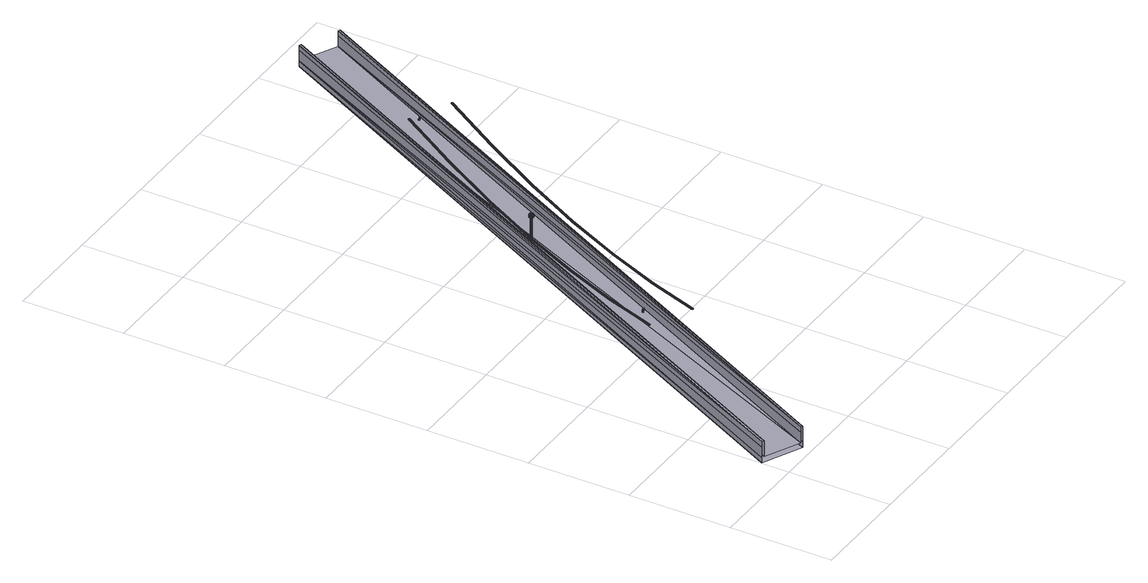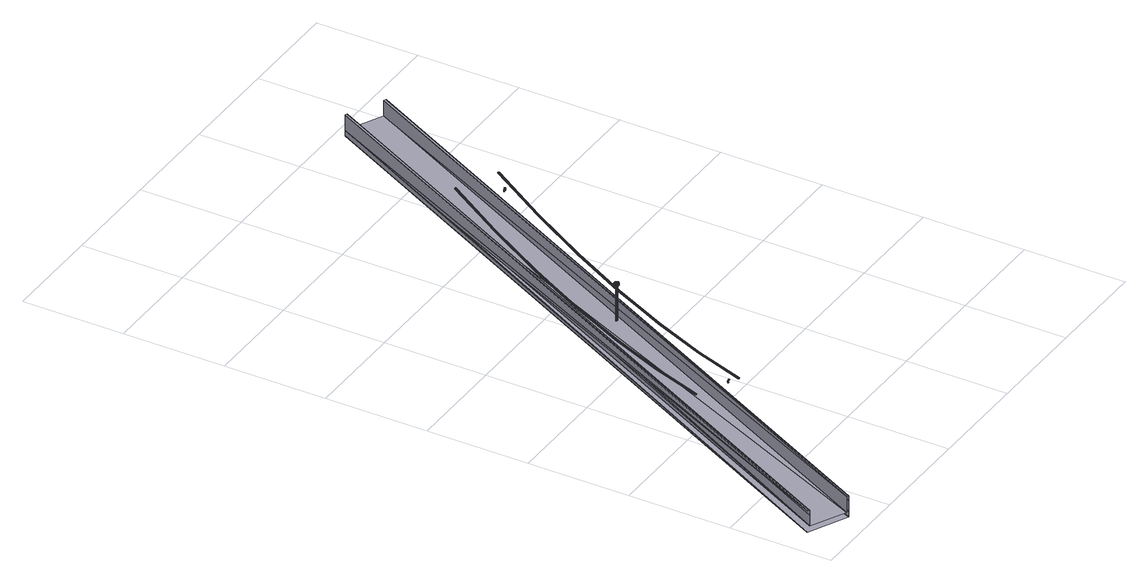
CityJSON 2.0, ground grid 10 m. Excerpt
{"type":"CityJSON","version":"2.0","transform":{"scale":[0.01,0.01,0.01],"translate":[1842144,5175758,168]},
"CityObjects":{
"bridge1":{"type":"Bridge","attributes":{"description":"60_PASSERELLE_STVINCENT"},"geometry":[{"type":"MultiSurface","lod":"3","boundaries":[[[0,1,2]],[[1,3,4]],[[5,0,6]],[[3,7,8]],[[9,5,10]],[[11,9,10]],[[7,12,13]],[[12,14,13]],[[15,11,16]],[[14,17,18]],[[19,15,20]],[[21,22,23]],[[24,21,25]],[[17,26,27]],[[28,19,29]],[[24,30,25]],[[31,22,32]],[[21,23,25]],[[26,33,34]],[[23,22,35]],[[31,36,32]],[[37,28,38]],[[22,35,32]],[[25,30,39]],[[33,40,41]],[[42,37,43]],[[40,44,45]],[[46,42,47]],[[44,48,49]],[[50,46,51]],[[52,50,51]],[[48,53,54]],[[53,52,55]],[[25,23,56]],[[23,35,57]],[[32,35,58]],[[25,39,56]],[[59,39,60]],[[32,61,58]],[[23,57,56]],[[35,62,58]],[[57,35,62]],[[39,63,60]],[[56,39,63]],[[58,61,64]],[[60,65,66]],[[67,64,68]],[[60,63,66]],[[58,64,69]],[[58,62,69]],[[56,63,70]],[[56,57,70]],[[57,62,71]],[[69,64,68]],[[63,72,66]],[[70,63,72]],[[62,73,69]],[[71,62,73]],[[57,71,70]],[[66,72,74]],[[69,68,75]],[[69,73,75]],[[68,76,75]],[[70,72,77]],[[74,72,78]],[[70,71,77]],[[71,73,79]],[[72,78,77]],[[75,73,80]],[[73,80,79]],[[77,71,79]],[[74,78,81]],[[75,76,82]],[[76,83,82]],[[75,80,82]],[[81,78,84]],[[77,78,85]],[[77,79,85]],[[79,80,86]],[[78,84,85]],[[82,80,87]],[[80,87,86]],[[85,79,86]],[[82,83,88]],[[82,87,88]],[[85,84,89]],[[84,90,89]],[[85,86,89]],[[88,87,91]],[[86,87,92]],[[87,91,92]],[[89,86,92]],[[1,4,2]],[[4,3,93]],[[0,2,6]],[[93,3,8]],[[5,6,10]],[[8,7,13]],[[11,10,16]],[[13,14,18]],[[15,16,20]],[[18,17,27]],[[19,20,29]],[[27,26,34]],[[28,29,38]],[[34,33,41]],[[37,38,43]],[[41,40,45]],[[42,43,94]],[[42,94,47]],[[45,44,95]],[[95,44,49]],[[46,47,51]],[[49,48,54]],[[52,51,55]],[[54,53,55]],[[96,97,98]],[[97,99,100]],[[101,98,102]],[[100,99,103]],[[104,102,105]],[[4,93,106]],[[2,4,107]],[[103,108,109]],[[6,2,110]],[[111,105,112]],[[93,8,113]],[[10,6,114]],[[109,115,116]],[[8,13,117]],[[16,10,114]],[[118,112,119]],[[13,18,117]],[[20,16,120]],[[116,121,122]],[[123,119,124]],[[18,27,125]],[[29,20,126]],[[122,127,128]],[[129,124,130]],[[27,34,131]],[[38,29,132]],[[128,133,134]],[[135,130,136]],[[34,41,137]],[[43,38,138]],[[134,139,140]],[[141,136,142]],[[41,45,143]],[[141,142,144]],[[140,145,146]],[[94,43,147]],[[45,95,148]],[[146,145,149]],[[150,144,151]],[[149,152,153]],[[154,151,155]],[[153,156,155]],[[47,94,157]],[[95,49,158]],[[51,47,159]],[[49,54,160]],[[55,51,159]],[[54,55,161]],[[4,106,107]],[[106,93,162]],[[2,107,110]],[[162,93,113]],[[6,110,114]],[[113,8,117]],[[16,114,120]],[[117,18,125]],[[20,120,126]],[[125,27,131]],[[29,126,132]],[[131,34,137]],[[38,132,138]],[[137,41,143]],[[43,138,147]],[[143,45,148]],[[94,147,163]],[[148,95,164]],[[94,163,157]],[[164,95,158]],[[47,157,159]],[[158,49,160]],[[55,159,161]],[[160,54,161]],[[97,100,165]],[[98,97,166]],[[102,98,167]],[[100,103,168]],[[105,102,169]],[[103,109,170]],[[112,105,169]],[[109,116,170]],[[119,112,171]],[[116,122,172]],[[124,119,173]],[[122,128,174]],[[130,124,175]],[[128,134,176]],[[136,130,177]],[[134,140,178]],[[142,136,179]],[[140,146,180]],[[144,142,181]],[[146,149,182]],[[151,144,183]],[[149,153,184]],[[155,151,183]],[[153,155,185]],[[97,165,166]],[[165,100,186]],[[98,166,167]],[[186,100,168]],[[102,167,169]],[[168,103,170]],[[112,169,171]],[[107,106,187]],[[106,162,188]],[[170,116,172]],[[110,107,189]],[[162,113,190]],[[119,171,173]],[[114,110,191]],[[113,117,192]],[[172,122,174]],[[120,114,191]],[[117,125,192]],[[124,173,175]],[[126,120,193]],[[174,128,176]],[[125,131,194]],[[130,175,177]],[[132,126,195]],[[176,134,178]],[[131,137,196]],[[138,132,197]],[[136,177,179]],[[178,140,180]],[[137,143,198]],[[142,179,199]],[[180,146,200]],[[147,138,201]],[[142,199,181]],[[143,148,202]],[[200,146,182]],[[144,181,183]],[[182,149,184]],[[163,147,203]],[[155,183,185]],[[184,153,185]],[[148,164,204]],[[157,163,205]],[[164,158,206]],[[159,157,207]],[[158,160,208]],[[161,159,209]],[[160,161,209]],[[106,210,187]],[[210,106,188]],[[107,187,189]],[[188,162,190]],[[110,189,191]],[[190,113,192]],[[120,191,193]],[[192,125,194]],[[126,193,195]],[[194,131,196]],[[132,195,197]],[[196,137,198]],[[138,197,201]],[[198,143,202]],[[147,201,203]],[[202,148,204]],[[163,203,211]],[[204,164,212]],[[163,211,205]],[[212,164,206]],[[157,205,207]],[[206,158,208]],[[159,207,209]],[[208,160,209]],[[197,195,213]],[[197,213,201]],[[214,215,216]],[[215,217,216]],[[218,217,219]],[[214,220,221]],[[222,220,223]],[[224,218,219]],[[222,225,226]],[[227,228,229]],[[228,227,230]],[[231,228,232]],[[228,231,233]],[[228,230,232]],[[229,228,233]],[[227,234,230]],[[235,227,229]],[[235,236,229]],[[227,237,234]],[[237,227,235]],[[229,236,233]],[[229,235,238]],[[234,230,239]],[[231,232,240]],[[233,231,241]],[[233,229,242]],[[230,232,243]],[[244,231,240]],[[231,244,241]],[[229,238,242]],[[239,230,243]],[[235,245,238]],[[246,234,239]],[[234,237,247]],[[237,235,236]],[[236,248,233]],[[233,248,241]],[[241,233,249]],[[232,240,250]],[[233,242,249]],[[243,232,250]],[[234,246,251]],[[245,235,252]],[[235,236,252]],[[247,234,251]],[[244,240,253]],[[245,238,254]],[[239,246,255]],[[241,244,256]],[[238,242,257]],[[243,239,258]],[[237,236,248]],[[247,237,259]],[[241,249,256]],[[244,253,256]],[[254,238,257]],[[239,255,258]],[[260,245,254]],[[246,261,255]],[[253,240,262]],[[237,263,259]],[[263,237,248]],[[248,264,241]],[[250,240,265]],[[242,249,266]],[[250,243,267]],[[252,245,268]],[[246,251,269]],[[252,236,270]],[[247,251,271]],[[240,262,265]],[[257,242,266]],[[243,258,267]],[[245,260,268]],[[261,246,269]],[[236,248,270]],[[259,247,271]],[[256,249,272]],[[250,267,265]],[[166,165,273]],[[165,186,274]],[[167,166,275]],[[186,168,276]],[[241,277,256]],[[169,167,278]],[[253,262,279]],[[168,170,280]],[[255,258,281]],[[257,254,282]],[[256,253,283]],[[249,272,284]],[[266,249,284]],[[171,169,278]],[[261,255,285]],[[254,260,286]],[[269,251,287]],[[252,268,288]],[[270,252,288]],[[251,271,287]],[[263,248,264]],[[259,263,289]],[[170,172,280]],[[256,272,283]],[[258,267,290]],[[266,257,291]],[[269,261,285]],[[260,268,286]],[[265,267,292]],[[173,171,293]],[[253,279,283]],[[285,255,281]],[[254,286,282]],[[265,262,294]],[[279,262,295]],[[172,174,296]],[[297,263,264]],[[263,297,289]],[[281,258,290]],[[257,282,291]],[[259,271,298]],[[270,248,299]],[[266,300,284]],[[301,267,292]],[[262,295,294]],[[248,264,299]],[[289,259,298]],[[175,173,302]],[[265,292,294]],[[283,272,303]],[[174,176,304]],[[268,288,305]],[[287,269,306]],[[290,267,301]],[[266,291,300]],[[269,285,306]],[[286,268,305]],[[177,175,307]],[[256,277,283]],[[284,272,308]],[[241,264,277]],[[270,288,309]],[[287,271,310]],[[176,178,311]],[[272,303,308]],[[299,270,309]],[[271,298,310]],[[294,292,312]],[[284,300,313]],[[301,292,314]],[[305,288,315]],[[287,306,316]],[[179,177,317]],[[178,180,318]],[[314,292,312]],[[284,313,308]],[[288,309,315]],[[310,287,316]],[[279,295,319]],[[283,279,320]],[[290,281,321]],[[282,291,322]],[[286,282,323]],[[281,285,324]],[[297,264,325]],[[289,297,326]],[[283,303,320]],[[199,179,327]],[[291,300,328]],[[301,290,329]],[[285,306,324]],[[305,286,323]],[[180,200,330]],[[289,298,326]],[[294,295,331]],[[299,264,332]],[[320,279,319]],[[295,333,319]],[[323,282,322]],[[281,324,321]],[[294,312,331]],[[290,321,329]],[[322,291,328]],[[300,313,334]],[[314,301,335]],[[297,325,326]],[[331,295,333]],[[306,316,336]],[[315,305,337]],[[314,312,338]],[[308,313,339]],[[325,264,277]],[[299,309,332]],[[277,340,283]],[[181,199,341]],[[315,309,342]],[[310,316,343]],[[200,182,344]],[[303,345,320]],[[308,303,346]],[[264,277,332]],[[328,300,334]],[[301,329,335]],[[310,298,347]],[[324,306,336]],[[305,323,337]],[[348,349,350]],[[351,349,348]],[[183,181,352]],[[326,298,353]],[[349,354,350]],[[182,184,355]],[[351,348,356]],[[348,350,356]],[[349,351,356]],[[357,358,350]],[[354,357,350]],[[359,349,356]],[[346,303,345]],[[360,359,356]],[[361,359,360]],[[185,183,362]],[[357,354,363]],[[357,363,358]],[[184,185,362]],[[358,364,350]],[[365,313,339]],[[314,366,338]],[[309,367,342]],[[347,310,343]],[[361,360,368]],[[360,356,368]],[[359,361,368]],[[358,363,369]],[[363,354,369]],[[312,370,331]],[[298,353,347]],[[350,371,356]],[[283,340,320]],[[338,312,370]],[[308,339,346]],[[372,359,368]],[[358,373,374]],[[358,374,364]],[[358,369,373]],[[316,343,375]],[[342,315,376]],[[334,313,365]],[[314,335,366]],[[377,372,368]],[[378,372,377]],[[374,369,364]],[[373,369,374]],[[336,316,375]],[[315,337,376]],[[332,309,367]],[[356,371,368]],[[350,364,371]],[[378,377,379]],[[372,378,380]],[[377,368,381]],[[364,369,382]],[[380,378,379]],[[379,377,383]],[[383,377,381]],[[364,384,385]],[[364,385,371]],[[364,382,384]],[[371,386,368]],[[387,338,370]],[[339,388,346]],[[385,382,371]],[[384,382,385]],[[368,386,381]],[[365,339,389]],[[338,366,390]],[[375,343,391]],[[342,376,392]],[[342,367,393]],[[347,343,394]],[[389,339,388]],[[338,390,387]],[[343,394,391]],[[393,342,392]],[[380,379,395]],[[379,383,396]],[[383,381,397]],[[371,382,398]],[[395,379,396]],[[399,383,397]],[[396,383,399]],[[319,333,400]],[[320,319,401]],[[371,398,402]],[[371,402,403]],[[371,403,386]],[[386,404,381]],[[329,321,405]],[[322,328,406]],[[323,322,406]],[[321,324,405]],[[320,345,401]],[[331,333,407]],[[326,325,408]],[[325,277,409]],[[335,329,405]],[[328,334,406]],[[324,336,405]],[[337,323,406]],[[410,389,388]],[[390,411,387]],[[332,277,412]],[[326,353,408]],[[331,370,407]],[[346,345,413]],[[366,335,405]],[[334,365,406]],[[336,375,405]],[[376,337,406]],[[347,353,414]],[[332,367,412]],[[391,394,415]],[[393,392,416]],[[381,417,397]],[[387,370,418]],[[346,388,413]],[[390,366,405]],[[365,389,406]],[[375,391,405]],[[392,376,406]],[[396,399,419]],[[395,396,420]],[[399,397,421]],[[393,367,422]],[[347,394,414]],[[403,402,423]],[[402,398,423]],[[386,403,404]],[[401,319,400]],[[333,424,400]],[[407,333,424]],[[390,405,411]],[[406,389,410]],[[394,425,415]],[[426,393,416]],[[340,427,320]],[[345,428,401]],[[413,345,428]],[[325,409,408]],[[420,396,419]],[[419,399,421]],[[277,340,412]],[[409,277,340]],[[403,429,404]],[[403,423,429]],[[398,430,423]],[[410,388,431]],[[387,411,432]],[[353,433,414]],[[370,418,407]],[[408,353,433]],[[391,415,405]],[[416,392,406]],[[412,367,422]],[[434,387,418]],[[388,435,413]],[[436,437,438]],[[431,388,435]],[[387,432,434]],[[397,417,421]],[[436,439,437]],[[439,440,437]],[[393,422,426]],[[414,394,425]],[[381,404,417]],[[439,441,440]],[[441,442,440]],[[406,410,431]],[[411,405,432]],[[415,443,405]],[[444,416,406]],[[426,416,444]],[[415,425,443]],[[441,445,442]],[[445,446,442]],[[420,419,447]],[[419,421,448]],[[423,430,449]],[[429,423,449]],[[404,429,417]],[[445,450,446]],[[432,451,434]],[[452,431,435]],[[450,453,446]],[[443,454,405]],[[455,444,406]],[[447,419,448]],[[417,456,421]],[[430,457,449]],[[429,449,458]],[[429,458,417]],[[432,405,451]],[[406,431,452]],[[450,459,453]],[[459,460,453]],[[320,461,401]],[[459,462,460]],[[462,463,460]],[[434,418,464]],[[413,435,465]],[[443,425,466]],[[426,444,467]],[[443,466,454]],[[467,444,455]],[[421,468,448]],[[462,469,463]],[[434,451,464]],[[452,435,465]],[[451,405,470]],[[406,452,471]],[[405,454,472]],[[455,406,473]],[[469,474,463]],[[413,428,475]],[[447,448,476]],[[458,449,477]],[[449,457,477]],[[417,458,456]],[[414,425,478]],[[426,422,479]],[[414,433,478]],[[469,480,474]],[[480,481,474]],[[407,424,482]],[[407,418,482]],[[451,470,464]],[[471,452,465]],[[476,448,483]],[[426,479,467]],[[478,425,466]],[[480,484,481]],[[458,477,456]],[[457,485,477]],[[454,466,472]],[[467,455,473]],[[412,422,486]],[[412,340,486]],[[484,487,481]],[[401,400,488]],[[401,428,488]],[[464,418,489]],[[413,465,475]],[[470,405,490]],[[406,471,491]],[[400,424,492]],[[405,472,493]],[[473,406,494]],[[484,495,487]],[[495,496,487]],[[408,433,497]],[[408,409,497]],[[421,456,468]],[[495,498,496]],[[409,340,499]],[[448,500,483]],[[486,422,479]],[[433,501,478]],[[475,428,502]],[[418,489,482]],[[490,405,503]],[[406,491,504]],[[494,406,505]],[[405,493,506]],[[476,483,507]],[[482,424,508]],[[428,502,488]],[[477,485,468]],[[456,477,468]],[[497,433,501]],[[340,427,486]],[[503,405,509]],[[406,504,510]],[[405,506,511]],[[505,406,512]],[[465,513,475]],[[514,464,489]],[[488,400,492]],[[424,508,492]],[[464,470,514]],[[471,465,513]],[[472,515,493]],[[516,473,494]],[[405,517,509]],[[518,406,510]],[[405,511,517]],[[512,406,518]],[[472,466,515]],[[467,473,516]],[[507,483,519]],[[499,340,427]],[[409,499,497]],[[485,520,468]],[[491,471,513]],[[470,490,514]],[[448,468,500]],[[483,500,519]],[[401,461,488]],[[320,427,461]],[[507,519,521]],[[468,520,500]],[[478,466,522]],[[467,479,523]],[[500,524,519]],[[525,507,521]],[[520,526,500]],[[475,502,527]],[[466,515,522]],[[516,467,523]],[[490,503,528]],[[504,491,529]],[[519,524,521]],[[506,493,530]],[[494,505,531]],[[514,489,532]],[[475,513,527]],[[514,490,528]],[[491,513,529]],[[478,501,522]],[[493,515,530]],[[516,494,531]],[[525,521,533]],[[500,526,524]],[[482,489,534]],[[524,535,521]],[[536,525,533]],[[526,537,524]],[[486,479,538]],[[528,514,532]],[[513,529,527]],[[482,508,534]],[[516,523,531]],[[522,515,530]],[[521,539,533]],[[503,509,540]],[[510,504,541]],[[505,512,542]],[[511,506,543]],[[486,427,538]],[[489,532,534]],[[536,533,544]],[[521,535,539]],[[524,537,545]],[[488,502,546]],[[479,523,538]],[[527,502,547]],[[548,536,544]],[[528,503,540]],[[504,529,541]],[[524,545,535]],[[533,539,544]],[[506,530,543]],[[531,505,542]],[[488,492,546]],[[497,501,549]],[[522,501,550]],[[512,518,551]],[[517,511,552]],[[539,548,544]],[[492,508,553]],[[539,554,548]],[[535,545,554]],[[497,499,549]],[[535,554,539]],[[509,517,555]],[[518,510,556]],[[499,427,557]],[[502,547,546]],[[534,508,558]],[[501,550,549]],[[540,509,559]],[[510,541,560]],[[542,512,551]],[[511,543,552]],[[461,561,488]],[[538,427,461]],[[528,532,562]],[[527,529,563]],[[508,558,553]],[[556,510,560]],[[509,555,559]],[[546,492,553]],[[531,523,564]],[[522,530,565]],[[565,530,543]],[[531,564,542]],[[551,518,556]],[[517,552,555]],[[427,461,557]],[[549,499,557]],[[540,528,562]],[[529,541,563]],[[522,550,565]],[[488,561,546]],[[527,547,566]],[[534,532,567]],[[546,547,568]],[[538,523,569]],[[563,527,566]],[[532,562,567]],[[523,564,569]],[[559,540,570]],[[541,560,571]],[[543,552,572]],[[551,542,573]],[[540,562,570]],[[563,541,571]],[[538,461,569]],[[565,543,572]],[[542,564,573]],[[565,550,574]],[[568,547,566]],[[534,558,575]],[[549,550,576]],[[565,574,572]],[[556,551,577]],[[552,555,578]],[[549,557,576]],[[553,558,579]],[[546,553,579]],[[567,534,575]],[[555,559,580]],[[560,556,581]],[[557,461,582]],[[550,574,576]],[[568,546,579]],[[559,570,583]],[[571,560,584]],[[572,552,578]],[[551,573,577]],[[569,461,561]],[[561,585,546]],[[568,566,586]],[[580,559,583]],[[560,581,584]],[[558,575,579]],[[578,555,580]],[[556,577,581]],[[461,561,582]],[[563,566,587]],[[567,562,588]],[[571,563,587]],[[562,570,588]],[[576,557,582]],[[564,573,589]],[[569,564,589]],[[586,568,579]],[[572,574,590]],[[569,561,589]],[[568,591,586]],[[568,546,591]],[[567,575,592]],[[586,566,593]],[[570,583,594]],[[584,571,595]],[[578,572,596]],[[573,577,597]],[[576,574,598]],[[588,567,592]],[[566,587,593]],[[588,570,594]],[[571,587,595]],[[572,590,596]],[[589,573,597]],[[574,590,598]],[[583,580,594]],[[581,584,595]],[[576,582,598]],[[579,575,599]],[[586,579,599]],[[589,561,585]],[[577,581,600]],[[580,578,601]],[[582,561,602]],[[546,585,591]],[[593,586,599]],[[575,592,599]],[[580,601,594]],[[600,581,595]],[[578,596,601]],[[597,577,600]],[[561,585,602]],[[586,591,593]],[[598,582,602]],[[588,592,603]],[[593,587,604]],[[594,588,603]],[[587,595,604]],[[590,596,605]],[[597,589,591]],[[598,590,605]],[[589,585,591]],[[601,594,603]],[[595,600,604]],[[591,606,593]],[[593,599,607]],[[599,592,607]],[[600,597,606]],[[596,601,608]],[[598,602,609]],[[602,585,609]],[[593,606,604]],[[604,593,607]],[[592,603,607]],[[608,601,603]],[[600,606,604]],[[605,596,608]],[[597,591,606]],[[605,598,609]],[[585,591,609]],[[610,606,604]],[[608,610,603]],[[610,604,607]],[[603,610,607]],[[591,606,610]],[[608,605,610]],[[609,591,610]],[[605,609,610]],[[165,611,273]],[[611,165,274]],[[166,273,275]],[[274,186,276]],[[167,275,278]],[[276,168,280]],[[171,278,293]],[[280,172,296]],[[210,188,612]],[[187,210,613]],[[188,190,614]],[[189,187,615]],[[173,293,302]],[[296,174,304]],[[190,192,616]],[[191,189,617]],[[175,302,307]],[[192,194,616]],[[193,191,617]],[[304,176,311]],[[194,196,618]],[[195,193,619]],[[177,307,317]],[[311,178,318]],[[196,198,620]],[[213,195,621]],[[179,317,327]],[[318,180,330]],[[198,202,622]],[[201,213,623]],[[199,327,624]],[[330,200,625]],[[202,204,626]],[[199,624,341]],[[625,200,344]],[[203,201,627]],[[181,341,352]],[[344,182,355]],[[183,352,362]],[[355,184,362]],[[204,212,628]],[[211,203,629]],[[212,206,630]],[[205,211,631]],[[206,208,632]],[[207,205,633]],[[209,207,634]],[[208,209,634]],[[635,225,636]],[[637,635,636]],[[637,638,639]],[[640,638,641]],[[642,640,641]],[[643,224,644]],[[645,210,612]],[[210,645,613]],[[612,188,614]],[[187,613,615]],[[614,190,616]],[[189,615,617]],[[307,302,646]],[[616,194,618]],[[193,617,619]],[[307,646,317]],[[618,196,620]],[[195,619,621]],[[620,198,622]],[[213,621,623]],[[622,202,626]],[[201,623,627]],[[626,204,628]],[[203,627,629]],[[628,212,647]],[[211,629,648]],[[647,212,630]],[[211,648,631]],[[630,206,632]],[[205,631,633]],[[632,208,634]],[[207,633,634]],[[611,274,649]],[[273,611,650]],[[274,276,651]],[[275,273,652]],[[276,280,653]],[[278,275,654]],[[280,296,653]],[[293,278,654]],[[296,304,655]],[[302,293,656]],[[304,311,657]],[[646,302,658]],[[311,318,659]],[[317,646,660]],[[318,330,661]],[[327,317,662]],[[330,625,663]],[[624,327,664]],[[625,344,665]],[[341,624,666]],[[344,355,667]],[[352,341,668]],[[362,352,669]],[[355,362,669]],[[670,642,641]],[[670,643,644]],[[671,611,649]],[[611,671,650]],[[649,274,651]],[[273,650,652]],[[651,276,653]],[[275,652,654]],[[645,612,672]],[[613,645,673]],[[612,614,674]],[[653,296,655]],[[615,613,675]],[[293,654,656]],[[614,616,676]],[[617,615,677]],[[616,618,676]],[[655,304,657]],[[302,656,658]],[[619,617,677]],[[618,620,678]],[[657,311,659]],[[621,619,679]],[[646,658,660]],[[620,622,680]],[[659,318,661]],[[623,621,681]],[[317,660,662]],[[622,626,682]],[[661,330,663]],[[627,623,683]],[[327,662,664]],[[626,628,684]],[[663,625,685]],[[624,664,686]],[[629,627,687]],[[685,625,665]],[[624,686,666]],[[628,647,688]],[[665,344,667]],[[341,666,668]],[[648,629,689]],[[667,355,669]],[[352,668,669]],[[647,630,690]],[[631,648,691]],[[630,632,692]],[[633,631,693]],[[632,634,694]],[[634,633,694]],[[695,645,672]],[[645,695,673]],[[672,612,674]],[[613,673,675]],[[674,614,676]],[[615,675,677]],[[676,618,678]],[[619,677,679]],[[678,620,680]],[[621,679,681]],[[680,622,682]],[[623,681,683]],[[682,626,684]],[[627,683,687]],[[684,628,688]],[[629,687,689]],[[688,647,696]],[[648,689,697]],[[696,647,690]],[[648,697,691]],[[690,630,692]],[[631,691,693]],[[692,632,694]],[[633,693,694]],[[671,649,698]],[[650,671,699]],[[649,651,700]],[[652,650,701]],[[651,653,702]],[[654,652,703]],[[653,655,702]],[[656,654,703]],[[655,657,704]],[[658,656,705]],[[657,659,706]],[[660,658,707]],[[659,661,708]],[[662,660,709]],[[661,663,710]],[[664,662,711]],[[663,685,712]],[[686,664,713]],[[685,665,714]],[[666,686,715]],[[665,667,716]],[[668,666,717]],[[667,669,718]],[[669,668,718]],[[719,671,698]],[[671,719,699]],[[695,672,720]],[[673,695,721]],[[698,649,700]],[[672,674,722]],[[650,699,701]],[[700,651,702]],[[675,673,723]],[[674,676,724]],[[652,701,703]],[[676,678,724]],[[677,675,725]],[[702,655,704]],[[679,677,725]],[[678,680,726]],[[656,703,705]],[[704,657,706]],[[681,679,727]],[[680,682,728]],[[658,705,707]],[[706,659,708]],[[683,681,729]],[[682,684,730]],[[660,707,709]],[[708,661,710]],[[687,683,731]],[[684,688,732]],[[662,709,711]],[[710,663,712]],[[689,687,733]],[[688,696,734]],[[664,711,713]],[[712,685,735]],[[697,689,736]],[[686,713,737]],[[735,685,714]],[[696,690,738]],[[686,737,715]],[[714,665,716]],[[691,697,739]],[[690,692,740]],[[666,715,717]],[[716,667,718]],[[692,694,740]],[[668,717,718]],[[693,691,741]],[[694,693,742]],[[721,695,720]],[[720,672,722]],[[673,721,743]],[[673,743,723]],[[722,674,724]],[[675,723,725]],[[724,678,726]],[[679,725,727]],[[726,680,728]],[[681,727,729]],[[728,682,730]],[[683,729,731]],[[730,684,732]],[[687,731,733]],[[732,688,734]],[[689,733,736]],[[734,696,744]],[[744,696,738]],[[697,736,745]],[[697,745,739]],[[738,690,740]],[[691,739,741]],[[740,694,742]],[[693,741,742]],[[214,216,746]],[[214,746,221]],[[219,217,216]],[[221,220,223]],[[226,222,223]],[[747,748,749]],[[747,749,750]],[[749,748,751]],[[749,751,752]],[[750,749,753]],[[750,754,753]],[[749,752,753]],[[755,751,756]],[[752,751,757]],[[751,757,756]],[[753,754,758]],[[752,757,759]],[[753,752,760]],[[753,758,760]],[[756,757,761]],[[760,752,759]],[[757,762,759]],[[756,763,761]],[[761,757,762]],[[758,764,760]],[[765,758,764]],[[763,766,761]],[[759,762,767]],[[760,759,768]],[[760,764,768]],[[761,762,769]],[[761,766,769]],[[768,759,767]],[[762,770,767]],[[769,762,770]],[[764,771,768]],[[772,764,771]],[[769,770,773]],[[768,767,774]],[[768,771,774]],[[767,770,775]],[[773,770,776]],[[771,777,774]],[[774,767,775]],[[770,776,775]],[[719,698,778]],[[699,719,779]],[[698,700,780]],[[701,699,781]],[[700,702,782]],[[702,704,782]],[[703,701,783]],[[705,703,783]],[[704,706,784]],[[707,705,785]],[[706,708,786]],[[709,707,787]],[[708,710,788]],[[711,709,789]],[[710,712,790]],[[713,711,791]],[[712,735,792]],[[737,713,793]],[[735,714,794]],[[715,737,795]],[[714,716,796]],[[716,718,796]],[[717,715,797]],[[718,717,798]],[[226,225,636]],[[224,219,644]],[[779,719,778]],[[778,698,780]],[[699,779,799]],[[699,799,781]],[[780,700,782]],[[701,781,783]],[[782,704,784]],[[705,783,785]],[[784,706,786]],[[707,785,787]],[[786,708,788]],[[709,787,789]],[[788,710,790]],[[711,789,791]],[[790,712,792]],[[713,791,793]],[[792,735,800]],[[800,735,794]],[[737,793,801]],[[737,801,795]],[[794,714,796]],[[715,795,797]],[[796,718,798]],[[717,797,798]],[[637,636,802]],[[637,802,639]],[[639,638,641]]]}]}
},
"vertices":[
[796,1848,492],[796,1848,494],[1084,2410,405],[796,1848,495],[1083,2410,407],[797,1847,490],[1084,2409,404],[797,1848,497],[1084,2410,410],[797,1847,489],[1085,2409,402],[799,1846,488],[798,1848,498],[1085,2409,412],[799,1847,499],[800,1845,487],[1086,2408,401],[801,1847,500],[1086,2409,413],[801,1844,487],[1087,2407,401],[974,2018,481],[974,2018,475],[979,2022,481],[974,2018,487],[979,2022,487],[802,1846,500],[1088,2408,414],[803,1844,487],[1089,2407,400],[976,2016,493],[976,2016,469],[980,2020,469],[804,1845,500],[1089,2408,414],[979,2022,475],[979,2014,464],[804,1843,488],[1090,2406,401],[980,2020,493],[805,1844,500],[1091,2407,414],[806,1843,489],[1092,2405,401],[806,1844,499],[1092,2406,413],[807,1842,491],[1094,2404,404],[807,1843,497],[1094,2405,411],[807,1842,492],[1095,2404,406],[807,1842,494],[807,1843,496],[1095,2405,409],[1095,2404,407],[985,2024,487],[985,2025,481],[986,2022,469],[982,2016,498],[987,2018,498],[982,2016,464],[985,2024,475],[986,2022,493],[987,2018,464],[988,2013,502],[991,2019,498],[988,2013,460],[991,2019,464],[991,2022,469],[991,2025,487],[991,2026,481],[991,2022,493],[991,2025,475],[995,2018,498],[996,2022,469],[995,2018,464],[997,2024,487],[996,2022,493],[997,2025,481],[997,2024,475],[1000,2016,498],[1001,2020,469],[1000,2016,464],[1001,2020,493],[1003,2022,487],[1003,2022,481],[1003,2022,475],[1006,2016,469],[1008,2018,487],[1006,2016,493],[1008,2018,475],[1008,2019,481],[1084,2410,409],[1093,2405,403],[1093,2406,412],[1196,1655,494],[1483,2217,407],[1483,2217,405],[1196,1656,495],[1483,2217,409],[1196,1655,492],[1484,2217,404],[1484,2217,410],[1196,1655,490],[1484,2216,402],[1372,2975,355],[1372,2974,353],[1197,1655,497],[1485,2217,412],[1373,2974,351],[1198,1653,488],[1486,2216,401],[1373,2974,358],[1373,2974,350],[1199,1655,499],[1486,2216,413],[1374,2974,360],[1199,1653,487],[1487,2215,401],[1375,2973,349],[1200,1654,500],[1487,2216,414],[1201,1652,487],[1488,2214,400],[1375,2973,361],[1376,2972,348],[1202,1653,500],[1489,2215,414],[1202,1651,487],[1490,2213,401],[1376,2973,361],[1377,2972,348],[1203,1653,500],[1490,2214,414],[1204,1651,488],[1491,2213,401],[1378,2972,362],[1379,2971,349],[1205,1652,500],[1492,2214,413],[1205,1650,489],[1492,2212,403],[1379,2971,362],[1493,2212,404],[1206,1651,499],[1493,2213,412],[1380,2970,349],[1381,2971,361],[1494,2212,411],[1206,1650,491],[1494,2212,406],[1206,1651,497],[1494,2212,409],[1207,1650,494],[1494,2212,407],[1207,1650,496],[1382,2969,352],[1383,2970,359],[1383,2969,354],[1383,2969,357],[1383,2969,355],[1372,2975,357],[1382,2970,350],[1382,2970,360],[1771,2782,355],[1772,2782,353],[1772,2782,351],[1772,2782,358],[1773,2781,350],[1773,2782,360],[1774,2781,349],[1774,2781,361],[1776,2780,348],[1776,2780,361],[1777,2779,348],[1777,2780,362],[1778,2778,349],[1779,2779,362],[1780,2778,349],[1780,2778,361],[1782,2777,352],[1782,2777,359],[1783,2777,354],[1783,2777,357],[1783,2777,355],[1772,2782,357],[1661,3541,336],[1661,3541,339],[1662,3540,334],[1662,3540,341],[1663,3540,333],[1663,3540,342],[1664,3539,332],[1664,3539,343],[1665,3539,331],[1665,3539,344],[1666,3536,331],[1667,3538,344],[1781,2777,350],[1781,2778,360],[1668,3537,331],[1668,3537,344],[1669,3537,332],[1669,3537,344],[1672,3536,334],[1672,3536,341],[1672,3535,336],[1672,3535,340],[1672,3535,338],[1661,3541,337],[1671,3536,333],[1671,3536,343],[1667,3538,331],[14,274,268],[14,274,215],[3341,6791,108],[14,274,108],[14,274,52],[3341,6791,52],[33,265,268],[3341,6791,268],[33,265,108],[3360,6782,268],[392,92,52],[375,101,108],[3360,6782,108],[1753,3583,482],[1754,3577,482],[1755,3577,475],[1755,3577,488],[1756,3571,482],[1757,3571,488],[1757,3571,475],[1754,3583,488],[1754,3583,475],[1754,3589,475],[1754,3589,482],[1757,3577,469],[1757,3577,494],[1761,3567,488],[1761,3567,475],[1759,3573,469],[1759,3573,494],[1760,3566,482],[1756,3583,469],[1756,3583,494],[1754,3589,488],[1757,3594,475],[1763,3568,469],[1763,3568,494],[1757,3588,494],[1757,3588,469],[1765,3562,482],[1761,3578,464],[1761,3578,499],[1766,3563,475],[1762,3574,464],[1762,3574,499],[1757,3594,488],[1760,3583,464],[1760,3583,499],[1766,3563,488],[1756,3595,482],[1760,3599,475],[1767,3565,494],[1765,3571,464],[1765,3571,499],[1760,3587,464],[1760,3587,499],[1759,3593,469],[1759,3593,494],[1767,3565,469],[2061,3348,336],[2061,3348,339],[2061,3348,334],[2061,3348,341],[1765,3603,475],[2062,3348,333],[1771,3560,482],[2062,3348,342],[1765,3580,503],[1765,3580,461],[1771,3561,475],[1769,3568,464],[1765,3583,503],[1765,3583,461],[1762,3591,499],[1762,3591,464],[1760,3599,488],[1767,3577,503],[1767,3577,461],[1769,3568,499],[2063,3347,332],[1772,3563,494],[1771,3561,488],[2063,3347,343],[1760,3600,482],[1762,3598,494],[1762,3598,469],[1769,3574,461],[1769,3574,503],[2065,3346,331],[1772,3563,469],[2065,3346,344],[1765,3586,461],[1765,3586,503],[2065,3344,331],[1773,3567,464],[1765,3595,464],[1765,3595,499],[2066,3346,344],[1773,3567,499],[1771,3573,461],[1771,3573,503],[1766,3589,461],[1766,3589,503],[2068,3345,331],[2068,3345,344],[1778,3559,482],[1778,3560,475],[1771,3581,505],[1771,3581,458],[1771,3583,458],[1771,3583,505],[1765,3604,482],[1765,3603,488],[2069,3344,332],[1772,3580,458],[1772,3580,505],[2069,3344,344],[1777,3562,494],[1766,3601,469],[1778,3560,488],[1773,3579,458],[1773,3579,505],[1771,3585,505],[1771,3585,458],[1774,3571,503],[1774,3571,461],[1771,3605,475],[2071,3343,334],[1768,3591,461],[1768,3591,503],[2071,3343,341],[1777,3562,469],[1777,3566,464],[1768,3598,499],[1771,3581,487],[1771,3581,107],[1771,3581,502],[1771,3581,473],[2072,3343,336],[1766,3601,494],[1770,3583,107],[2072,3343,340],[1771,3579,502],[1770,3583,473],[1770,3583,502],[1771,3579,107],[1771,3579,486],[1771,3579,474],[2072,3343,338],[1770,3583,487],[1770,3585,502],[1774,3578,458],[1774,3578,505],[1768,3598,464],[1773,3578,502],[1770,3585,107],[1777,3566,499],[1771,3587,502],[1773,3578,107],[1770,3585,473],[1770,3585,487],[1772,3586,505],[1772,3586,458],[1773,3578,485],[1773,3578,475],[1774,3576,476],[1774,3576,107],[1774,3576,502],[1771,3587,107],[1774,3576,483],[1771,3587,474],[1771,3587,486],[1772,3589,502],[1777,3571,503],[1777,3571,461],[1776,3577,458],[1776,3577,505],[1773,3587,505],[1773,3587,458],[1771,3593,461],[1771,3593,503],[1776,3576,107],[1776,3576,478],[1776,3576,502],[1772,3589,107],[1776,3576,482],[1784,3560,482],[1784,3561,475],[1772,3589,475],[1772,3589,485],[1774,3590,502],[1777,3583,506],[1777,3583,457],[1783,3563,494],[1771,3605,488],[1770,3606,482],[1777,3577,458],[1777,3577,505],[1771,3603,469],[1782,3567,464],[1772,3599,499],[1774,3588,505],[1774,3588,458],[1776,3591,502],[1782,3567,499],[1778,3575,480],[1778,3575,107],[1778,3575,502],[1772,3599,464],[1774,3590,476],[1784,3561,488],[1774,3595,503],[1774,3595,461],[1777,3606,475],[1783,3563,469],[1774,3590,483],[1774,3590,107],[1779,3577,458],[1779,3577,505],[1771,3603,494],[1780,3571,503],[1780,3571,461],[1778,3576,475],[1778,3576,479],[1778,3575,477],[1778,3576,473],[1778,3576,481],[1778,3578,471],[1778,3578,483],[1775,3589,505],[1775,3589,458],[1778,3579,470],[1778,3579,484],[1780,3576,107],[1780,3576,502],[1776,3591,478],[1778,3581,469],[1780,3578,505],[1780,3578,458],[1778,3581,485],[1777,3589,505],[1777,3589,458],[1778,3591,502],[1776,3591,107],[1776,3591,482],[1778,3583,469],[1778,3583,485],[1783,3605,475],[1778,3585,469],[1778,3585,485],[1783,3573,503],[1783,3573,461],[1777,3595,503],[1777,3595,461],[1780,3591,502],[1778,3587,470],[1782,3579,505],[1782,3579,458],[1779,3589,505],[1779,3589,458],[1778,3587,484],[1786,3568,464],[1782,3576,107],[1778,3591,480],[1777,3600,499],[1777,3600,464],[1778,3589,471],[1778,3589,483],[1788,3565,494],[1782,3576,502],[1778,3590,473],[1778,3591,107],[1777,3604,469],[1778,3590,481],[1789,3563,475],[1786,3568,499],[1783,3580,505],[1783,3580,458],[1790,3562,482],[1780,3588,505],[1780,3588,458],[1778,3591,475],[1778,3591,479],[1777,3606,488],[1778,3591,477],[1777,3607,482],[1782,3590,502],[1777,3604,494],[1788,3565,469],[1783,3581,505],[1783,3581,458],[1781,3587,458],[1781,3587,505],[1784,3578,107],[1789,3563,488],[1783,3583,505],[1783,3583,458],[1782,3586,505],[1782,3586,458],[1786,3575,461],[1786,3575,503],[1780,3595,503],[1780,3595,461],[1783,3585,505],[1783,3585,458],[1784,3578,502],[1780,3591,107],[1785,3579,502],[1781,3599,499],[1781,3599,464],[1784,3589,502],[1785,3579,107],[1782,3590,107],[1789,3571,464],[1788,3577,503],[1788,3577,461],[1783,3593,503],[1783,3593,461],[1789,3571,499],[1786,3581,502],[1792,3568,494],[1785,3587,502],[1786,3581,107],[1784,3589,107],[1782,3603,469],[1786,3585,502],[1789,3580,503],[1789,3580,461],[1785,3592,461],[1785,3592,503],[1786,3583,502],[1785,3587,107],[1794,3567,475],[1792,3568,469],[1786,3583,107],[1783,3605,488],[1782,3603,494],[1787,3589,461],[1787,3589,503],[1795,3566,482],[1786,3585,107],[1789,3586,503],[1789,3586,461],[1783,3606,482],[1794,3567,488],[1789,3583,503],[1789,3583,461],[1788,3603,475],[1792,3575,499],[1792,3575,464],[1785,3598,464],[1785,3598,499],[1795,3573,469],[1795,3573,494],[1795,3568,475],[1787,3601,469],[1794,3579,499],[1794,3579,464],[1789,3595,499],[1789,3595,464],[1787,3601,494],[1798,3572,488],[1788,3603,488],[1792,3592,464],[1792,3592,499],[1798,3571,482],[1793,3587,499],[1793,3587,464],[1789,3604,482],[1794,3583,499],[1794,3583,464],[1793,3599,475],[1798,3572,475],[1797,3578,469],[1797,3578,494],[1792,3598,469],[1792,3598,494],[1797,3595,475],[1800,3577,488],[1800,3577,475],[1798,3583,494],[1798,3583,469],[1795,3593,494],[1795,3593,469],[1793,3599,488],[1801,3577,482],[1797,3588,469],[1797,3588,494],[1794,3600,482],[1800,3583,488],[1800,3583,475],[1797,3595,488],[1799,3589,475],[1801,3583,482],[1799,3589,488],[1798,3595,482],[1800,3589,482],[2060,3348,337],[1950,4107,357],[1950,4107,353],[1950,4107,358],[1951,4107,351],[1951,4106,360],[1951,4106,350],[1952,4106,361],[1953,4106,349],[1954,4105,361],[1954,4105,348],[1955,4104,362],[1956,4105,348],[2070,3344,333],[2070,3344,343],[1957,4103,362],[1957,4104,349],[1958,4103,361],[1958,4103,349],[1960,4102,359],[1960,4102,352],[1961,4102,357],[1961,4102,354],[1961,4102,355],[375,101,215],[3702,6618,108],[375,101,268],[393,91,268],[3702,6618,268],[393,91,108],[3720,6608,268],[393,92,108],[392,92,108],[3726,6606,52],[1950,4107,355],[2066,3346,331],[1959,4102,360],[1960,4103,350],[2349,3915,357],[2349,3915,353],[2350,3914,358],[2350,3914,351],[2351,3914,360],[2351,3914,350],[2352,3913,361],[2352,3913,349],[2353,3912,361],[2354,3913,348],[2355,3912,362],[2355,3912,348],[2356,3911,362],[2357,3911,349],[2358,3910,361],[2358,3911,349],[2360,3909,359],[2360,3910,352],[2360,3909,357],[2360,3909,354],[2361,3909,355],[1124,1522,108],[2349,3915,355],[2238,4672,409],[2238,4672,405],[2238,4672,410],[2239,4672,404],[2239,4671,412],[2240,4672,402],[2240,4670,413],[2241,4671,401],[2242,4670,414],[2242,4671,401],[2243,4669,414],[2244,4670,400],[2245,4668,414],[2359,3910,360],[2359,3910,350],[2245,4669,401],[2246,4668,413],[2246,4668,401],[2248,4667,411],[2248,4667,404],[2249,4667,409],[2249,4667,406],[2249,4667,407],[2238,4672,407],[2247,4667,412],[2248,4668,403],[2637,4479,409],[2637,4480,405],[2638,4479,410],[2638,4480,404],[2639,4479,412],[2639,4479,402],[2640,4478,413],[2640,4479,401],[2641,4477,414],[2642,4478,401],[2643,4476,414],[2643,4477,400],[2644,4476,414],[2645,4477,401],[2645,4475,413],[2646,4476,401],[2648,4474,411],[2648,4475,404],[2648,4474,409],[2648,4474,406],[2649,4474,407],[2637,4480,407],[2524,5234,495],[2524,5235,494],[2525,5234,497],[2525,5235,490],[2525,5233,498],[2526,5234,489],[2527,5233,499],[2527,5234,488],[2528,5232,500],[2529,5233,487],[2529,5231,500],[2530,5233,487],[2531,5230,500],[2532,5232,487],[2532,5230,500],[2647,4475,412],[2533,5231,488],[2647,4475,403],[2534,5229,497],[2535,5230,491],[2535,5229,496],[2535,5229,492],[2535,5229,494],[2524,5235,492],[2533,5229,499],[2534,5230,489],[3341,6791,215],[2578,5167,480],[2578,5168,487],[2583,5164,480],[2583,5164,474],[2583,5164,487],[2589,5161,480],[2589,5162,474],[2585,5166,468],[2585,5166,493],[2590,5164,493],[2589,5162,487],[2590,5164,468],[2595,5161,480],[2595,5161,474],[2595,5164,493],[2595,5161,487],[2591,5168,498],[2595,5164,468],[2595,5168,463],[2595,5168,498],[2601,5161,480],[2601,5162,474],[2600,5165,493],[2601,5162,487],[2600,5165,468],[2599,5168,463],[2605,5167,493],[2607,5165,474],[2607,5164,480],[2607,5165,487],[2605,5167,468],[2924,5042,495],[2924,5042,494],[2924,5041,497],[2925,5042,490],[2925,5041,498],[2925,5042,489],[2926,5040,499],[2927,5041,488],[2927,5039,500],[2928,5041,487],[2929,5039,500],[2930,5040,487],[2930,5038,500],[2931,5039,487],[2932,5037,500],[2932,5039,488],[2934,5037,497],[2934,5037,491],[2935,5036,496],[2935,5037,492],[2935,5037,494],[2924,5042,492],[2933,5037,499],[2934,5038,489],[3702,6618,215]
]}
